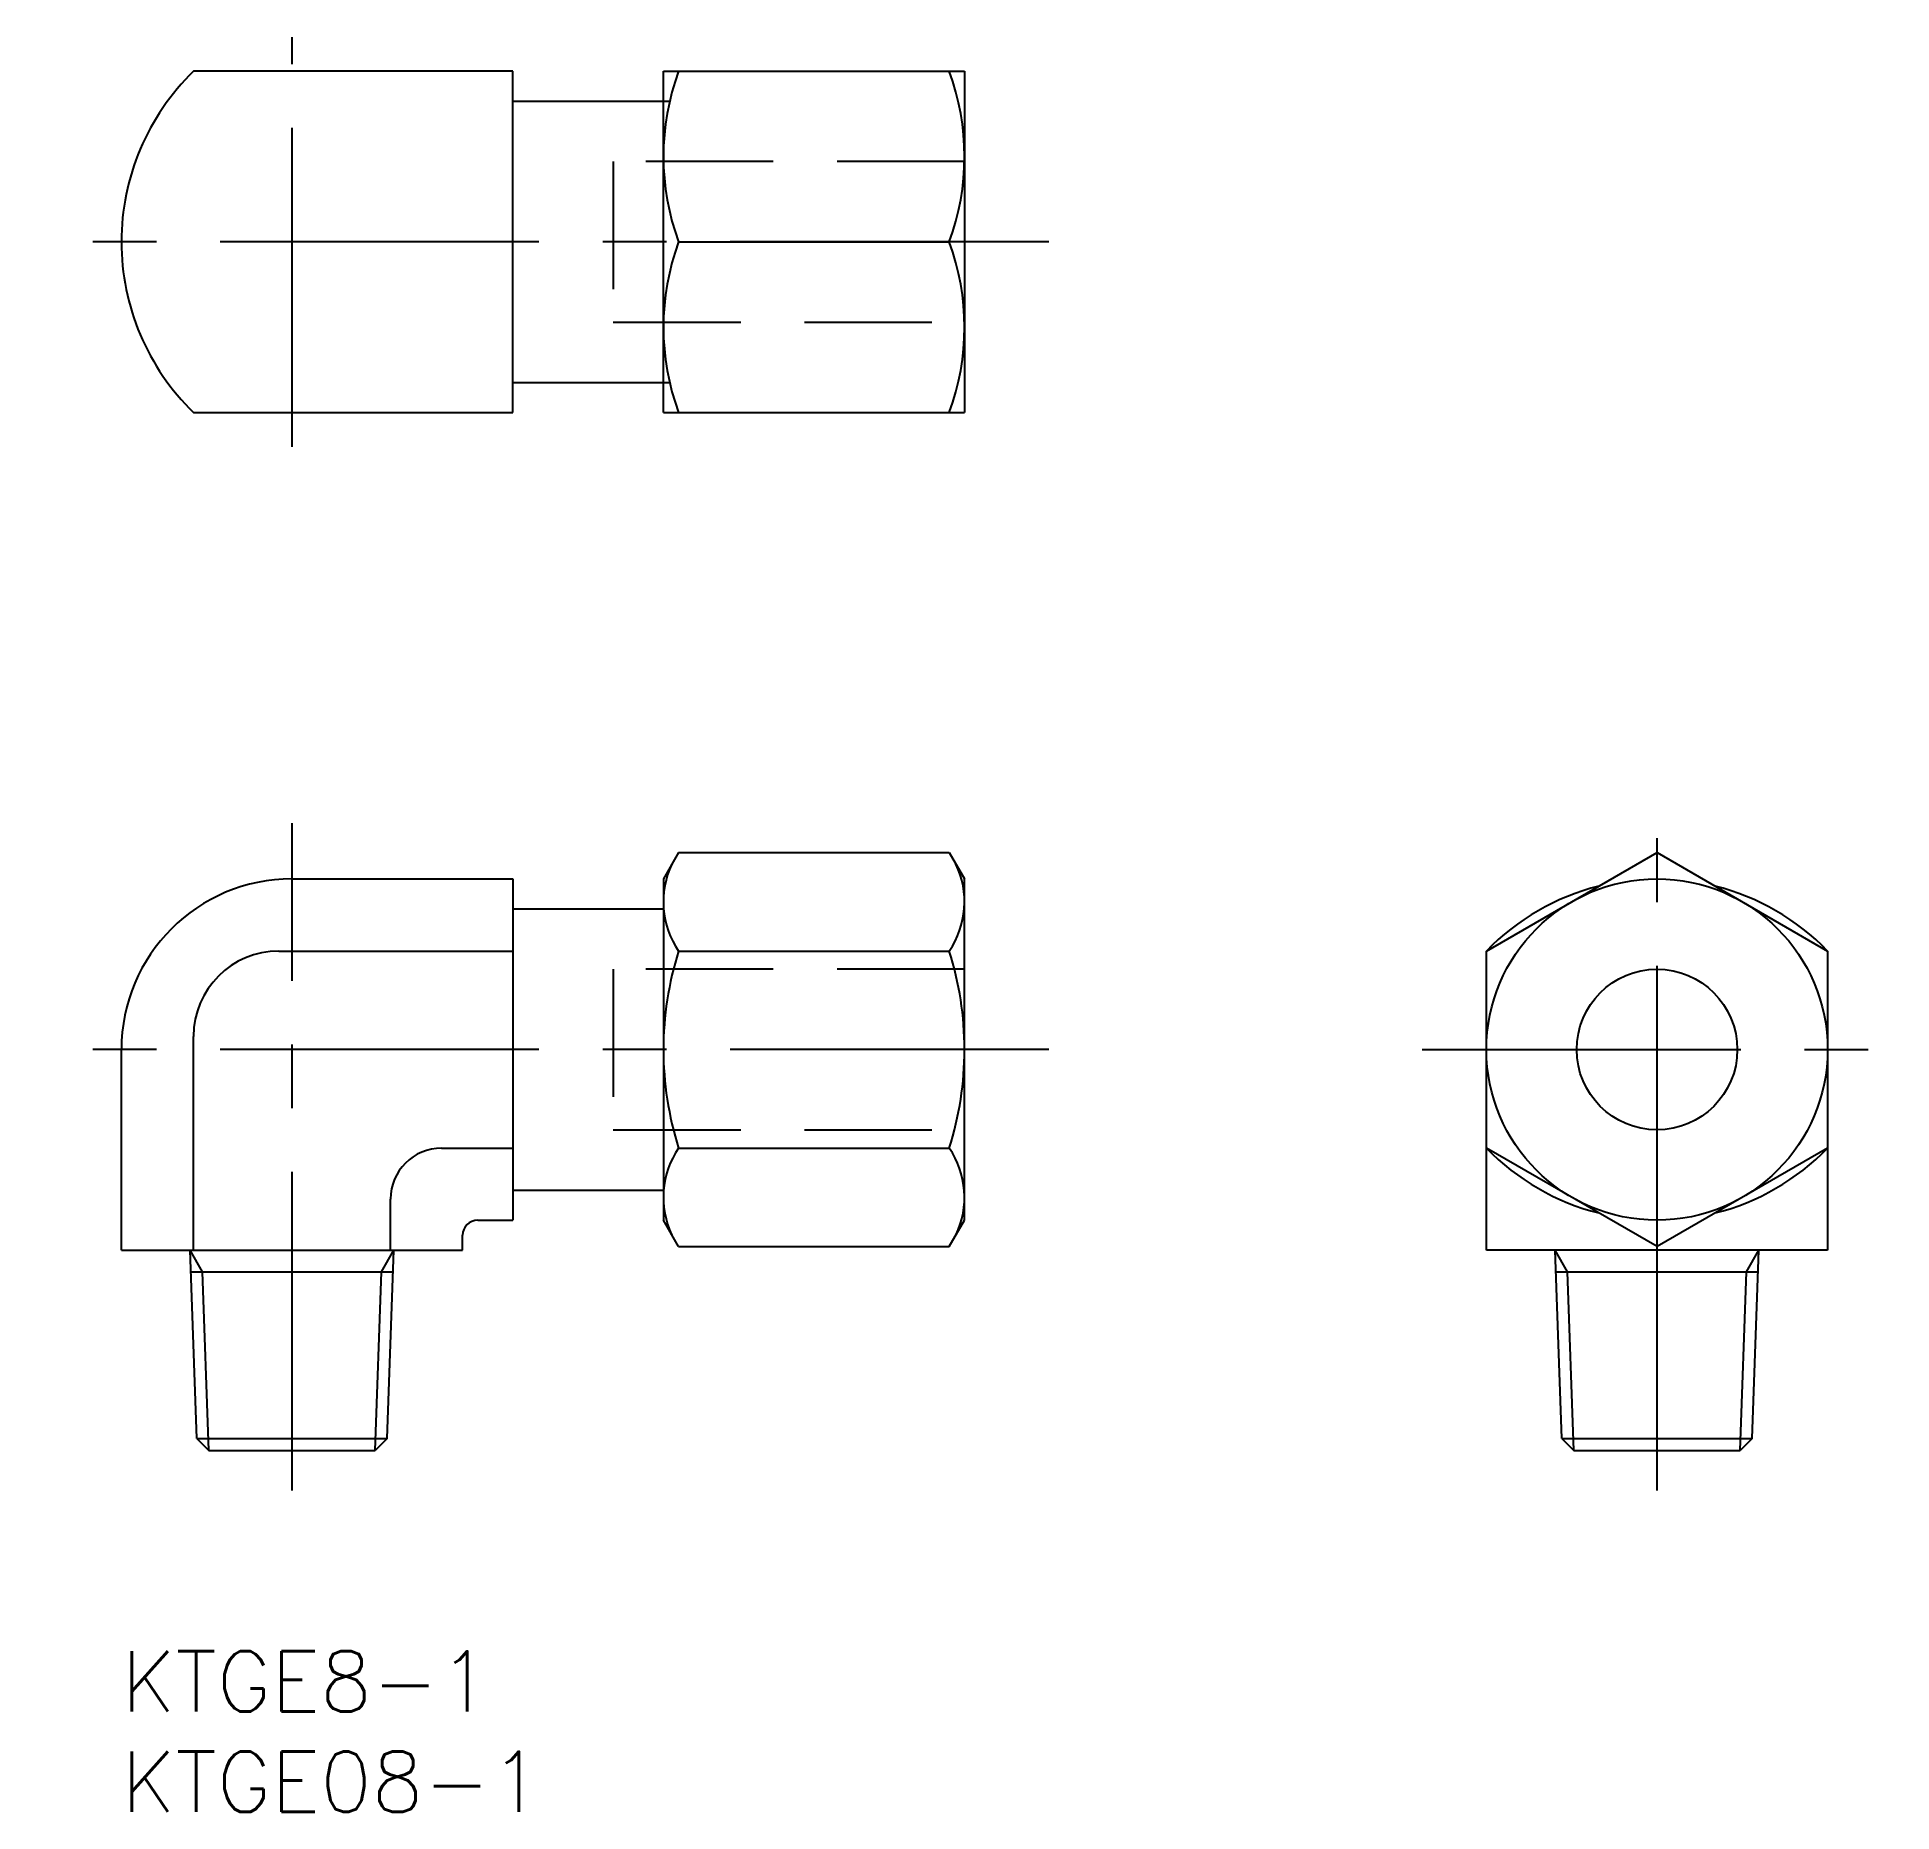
# Model space of a CAD drawing. Extents: x -4.2 to 88.2, y -8 to 80.4.
import ezdxf

# ---------------------------------------------------------------- set-up
doc = ezdxf.new("R2010")
doc.units = 0
doc.header["$LTSCALE"] = 0.5
doc.linetypes.add('CENTER', pattern=[50.8, 31.75, -6.35, 6.35, -6.35])
doc.linetypes.add('DASHED', pattern=[19.05, 12.7, -6.35])
for name, color, linetype in [('MSM_CENTER', 1, 'CENTER'), ('MSM_CONTINUOUS', 7, 'CONTINUOUS'), ('MSM_DASHED', 4, 'DASHED'), ('MSM_NARROW', 5, 'CONTINUOUS'), ('MSM_PART_NUMBER', 7, 'CONTINUOUS')]:
    doc.layers.add(name, color=color, linetype=linetype)
doc.styles.get("Standard").update_dxf_attribs({"font": 'txt.shx', "height": 2.5, "bigfont": 'bigfont.shx'})

msp = doc.modelspace()

# ---------------------------------------------------------------- linework, layer by layer
at = {"layer": 'MSM_CENTER'}
for p, q in [((8.5, 59.997), (8.5, 80.397)), ((46.2, 70.197), (-4.2, 70.197)), ((76.499, 18.269), (76.499, 41.671)), ((8.5, 8), (8.5, 41.245)), ((46.2, 29.97), (-4.2, 29.97)), ((64.798, 29.97), (88.201, 29.97)), ((76.499, 8), (76.499, 19.541))]:
    msp.add_line(p, q, dxfattribs=at)
at = {"layer": 'MSM_CONTINUOUS'}
for p, q in [((19.5, 78.697), (3.593, 78.697)), ((19.5, 61.697), (19.5, 78.697)), ((27, 61.697), (27, 78.697)), ((27, 78.697), (42, 78.697)), ((42, 78.697), (42, 61.697)), ((27.312, 77.197), (19.5, 77.197)), ((27.759, 70.197), (41.241, 70.197)), ((19.5, 63.197), (27.312, 63.197)), ((3.593, 61.697), (19.5, 61.697)), ((27, 61.697), (42, 61.697)), ((27.759, 39.785), (27, 38.47)), ((27.759, 39.785), (41.241, 39.785)), ((41.241, 39.785), (42, 38.47)), ((67.999, 34.877), (76.499, 39.785)), ((76.499, 39.785), (84.999, 34.877)), ((8.5, 38.47), (19.5, 38.47)), ((19.5, 38.47), (19.5, 21.47)), ((27, 38.47), (27, 21.47)), ((42, 21.47), (42, 38.47)), ((27, 36.97), (19.5, 36.97)), ((7.843, 34.877), (19.5, 34.877)), ((27.759, 34.877), (41.241, 34.877)), ((67.999, 19.97), (67.999, 34.877)), ((84.999, 34.877), (84.999, 19.97)), ((3.593, 19.97), (3.593, 30.627)), ((0, 19.97), (0, 29.97)), ((15.954, 25.063), (19.5, 25.063)), ((27.759, 25.063), (41.241, 25.063)), ((76.499, 20.155), (67.999, 25.063)), ((84.999, 25.063), (76.499, 20.155)), ((13.407, 19.97), (13.407, 22.516)), ((19.5, 22.97), (27, 22.97)), ((17.75, 21.47), (19.5, 21.47)), ((27.759, 20.155), (27, 21.47)), ((41.241, 20.155), (42, 21.47)), ((17, 19.97), (17, 20.72)), ((0, 19.97), (17, 19.97)), ((3.754, 10.602), (3.426, 19.97)), ((13.246, 10.602), (13.574, 19.97)), ((27.759, 20.155), (41.241, 20.155)), ((84.999, 19.97), (67.999, 19.97)), ((71.753, 10.602), (71.426, 19.97)), ((81.246, 10.602), (81.573, 19.97)), ((3.464, 18.899), (13.536, 18.899)), ((71.463, 18.899), (81.536, 18.899)), ((3.754, 10.602), (4.356, 10)), ((3.754, 10.602), (13.246, 10.602)), ((13.246, 10.602), (12.644, 10)), ((71.753, 10.602), (72.355, 10)), ((71.753, 10.602), (81.246, 10.602)), ((81.246, 10.602), (80.644, 10)), ((4.356, 10), (12.644, 10)), ((72.355, 10), (80.644, 10))]:
    msp.add_line(p, q, dxfattribs=at)
for radius in [8.5, 4]:
    msp.add_circle((76.499, 29.97), radius, dxfattribs=at)
for centre, radius, start, end in [((11.852, 70.197), 11.852, 134.17733, 225.82267), ((39.276, 74.447), 12.276, 159.74384, 200.25616), ((29.724, 74.447), 12.276, 339.74384, 20.25616), ((39.276, 65.947), 12.276, 159.74384, 200.25616), ((29.724, 65.947), 12.276, 339.74384, 20.25616), ((31.345, 37.331), 4.345, 154.38425, 214.38425), ((37.655, 37.331), 4.345, 325.61575, 25.61575), ((8.5, 29.97), 8.5, 90, 180), ((76.499, 26.618), 11.852, 104.17733, 135.82267), ((76.499, 26.618), 11.852, 44.17733, 75.82267), ((7.843, 30.627), 4.25, 90, 180), ((43.241, 29.97), 16.241, 162.41205, 197.58795), ((25.759, 29.97), 16.241, 342.41205, 17.58795), ((15.954, 22.516), 2.546, 90, 180), ((31.345, 22.609), 4.345, 145.61575, 205.61575), ((37.655, 22.609), 4.345, 334.38425, 34.38425), ((76.499, 33.322), 11.852, 224.17733, 255.82267), ((76.499, 33.322), 11.852, 284.17733, 315.82267), ((17.75, 20.72), 0.75, 90, 180)]:
    msp.add_arc(centre, radius, start, end, dxfattribs=at)
at = {"layer": 'MSM_DASHED'}
for p, q in [((42, 74.197), (24.5, 74.197)), ((24.5, 74.197), (24.5, 66.197)), ((24.5, 66.197), (42, 66.197)), ((42, 33.97), (24.5, 33.97)), ((24.5, 33.97), (24.5, 25.97)), ((24.5, 25.97), (42, 25.97))]:
    msp.add_line(p, q, dxfattribs=at)
at = {"layer": 'MSM_NARROW'}
for p, q in [((4.045, 18.899), (3.426, 19.97)), ((12.955, 18.899), (13.574, 19.97)), ((72.044, 18.899), (71.426, 19.97)), ((80.955, 18.899), (81.573, 19.97)), ((4.356, 10), (4.045, 18.899)), ((12.644, 10), (12.955, 18.899)), ((72.355, 10), (72.044, 18.899)), ((80.644, 10), (80.955, 18.899))]:
    msp.add_line(p, q, dxfattribs=at)

# ---------------------------------------------------------------- texts
at = {"layer": 'MSM_PART_NUMBER'}
for s, p in [('KTGE8-1', (0, -3)), ('KTGE08-1', (0, -8))]:
    msp.add_text(s, height=3, dxfattribs=at).set_placement(p)

doc.saveas('drawing.dxf')
